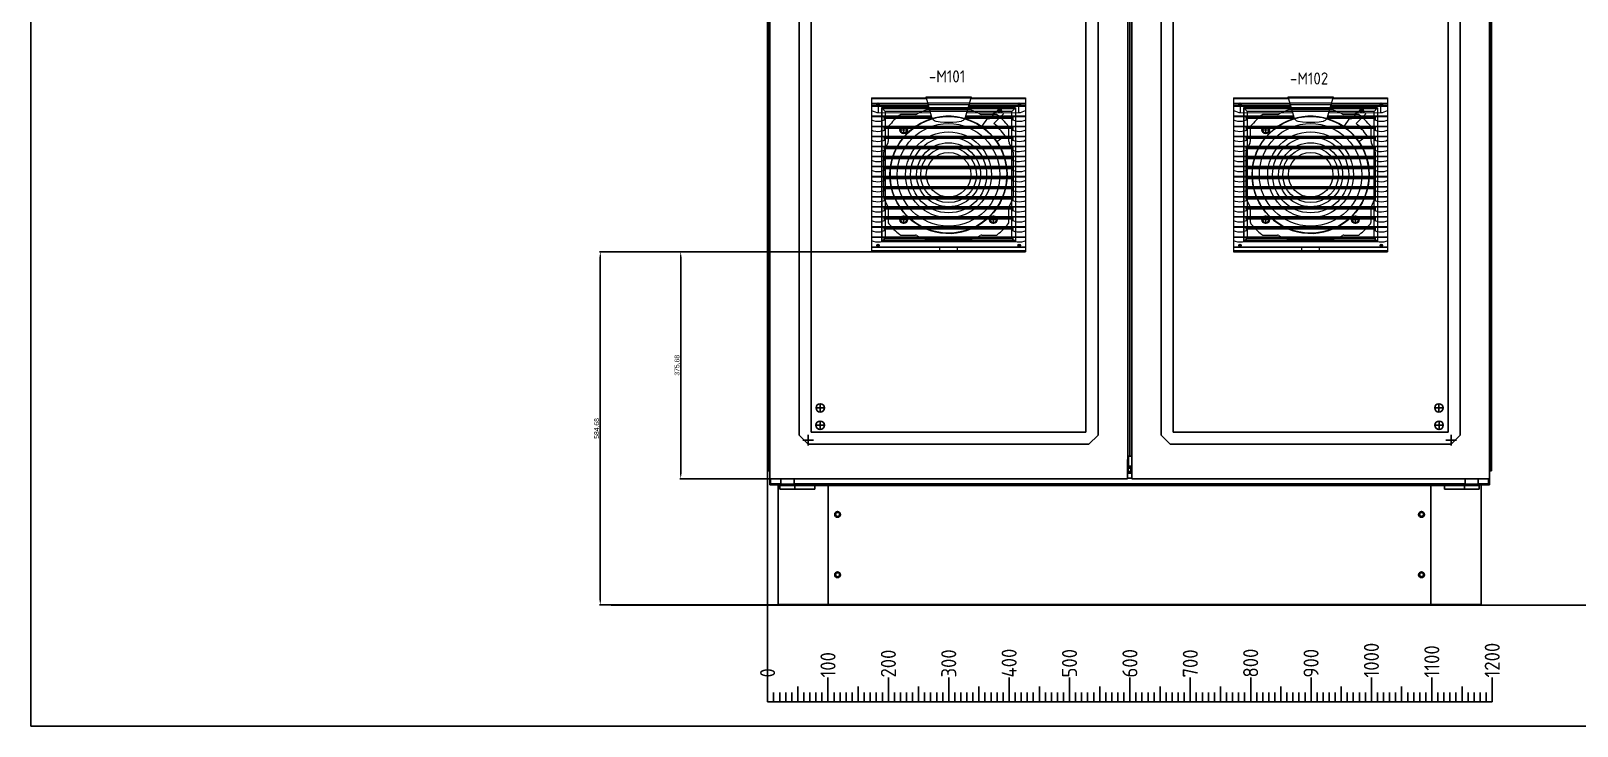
# Model space of a CAD drawing. Header units: millimetres. Extents: x 2936 to 53953, y 1541 to 47526.
# Drawn here: x 41134 to 43695, y 44836 to 45987 of the extents above; entities that cross this region are included whole.
import ezdxf
from ezdxf.enums import TextEntityAlignment as Align

# ---------------------------------------------------------------- set-up
doc = ezdxf.new("R2010")
doc.units = ezdxf.units.MM
doc.layers.add('! NO PLOT !', color=7, linetype='Continuous', true_color=0xff75dd, plot=False)
doc.layers.add('000-PI-Oprema', color=30, linetype='Continuous', lineweight=5)
doc.layers.add('SI-ORMAR-Ormar', color=2, linetype='Continuous', lineweight=20)
doc.layers.add('000-PI-ORMAR', color=2, linetype='Continuous')
doc.layers.add('000-PI_TEXT', color=7, linetype='Continuous')
doc.layers.add('KOTE', color=30, linetype='Continuous', plot=False)
doc.styles.add('PI0', font='isocpeur.ttf', dxfattribs={"width": 0.9})
doc.styles.get("Standard").update_dxf_attribs({"font": 'arial.ttf'})
doc.dimstyles.new('ISO-25-lb', dxfattribs={"dimtxt": 8, "dimasz": 8, "dimexe": 1.25, "dimexo": 0.625, "dimtad": 1, "dimtxsty": 'Standard', "dimcen": 5, "dimadec": 0, "dimazin": 0, "dimtfac": 1, "dimtmove": 0, "dimatfit": 3, "dimfxl": 1, "dimarcsym": 0})

# ---------------------------------------------------------------- blocks, each defined once
blk = doc.blocks.new('skala_1200-donja')
at = {"color": 7}
for p, q in [((27711.7, 6148.6), (27711.7, 6188.6)), ((27761.7, 6148.6), (27761.7, 6173.6)), ((27811.7, 6148.6), (27811.7, 6188.6)), ((27861.7, 6148.6), (27861.7, 6173.6)), ((27911.7, 6148.6), (27911.7, 6188.6)), ((27911.7, 6148.6), (27911.7, 6188.6)), ((27911.7, 6148.6), (27911.7, 6188.6)), ((27911.7, 6148.6), (27911.7, 6188.6)), ((27911.7, 6148.6), (27911.7, 6188.6)), ((27911.7, 6148.6), (27911.7, 6188.6)), ((27911.7, 6148.6), (27911.7, 6188.6)), ((27911.7, 6148.6), (27911.7, 6188.6)), ((27961.7, 6148.6), (27961.7, 6173.6)), ((28011.7, 6148.6), (28011.7, 6188.6)), ((28061.7, 6148.6), (28061.7, 6173.6)), ((28111.7, 6148.6), (28111.7, 6188.6)), ((28111.7, 6148.6), (28111.7, 6188.6)), ((28111.7, 6148.6), (28111.7, 6188.6)), ((28111.7, 6148.6), (28111.7, 6188.6)), ((28111.7, 6148.6), (28111.7, 6188.6)), ((28111.7, 6148.6), (28111.7, 6188.6)), ((28111.7, 6148.6), (28111.7, 6188.6)), ((28161.7, 6148.6), (28161.7, 6173.6)), ((28211.7, 6148.6), (28211.7, 6188.6)), ((28261.7, 6148.6), (28261.7, 6173.6)), ((28311.7, 6148.6), (28311.7, 6188.6)), ((28311.7, 6148.6), (28311.7, 6188.6)), ((28311.7, 6148.6), (28311.7, 6188.6)), ((28311.7, 6148.6), (28311.7, 6188.6)), ((28311.7, 6148.6), (28311.7, 6188.6)), ((28311.7, 6148.6), (28311.7, 6188.6)), ((28361.7, 6148.6), (28361.7, 6173.6)), ((28411.7, 6148.6), (28411.7, 6188.6)), ((28461.7, 6148.6), (28461.7, 6173.6)), ((28511.7, 6148.6), (28511.7, 6188.6)), ((28511.7, 6148.6), (28511.7, 6188.6)), ((28511.7, 6148.6), (28511.7, 6188.6)), ((28511.7, 6148.6), (28511.7, 6188.6)), ((28511.7, 6148.6), (28511.7, 6188.6)), ((28511.7, 6148.6), (28511.7, 6188.6)), ((28561.7, 6148.6), (28561.7, 6173.6)), ((28611.7, 6148.6), (28611.7, 6188.6)), ((28611.7, 6148.6), (28611.7, 6188.6)), ((28611.7, 6148.6), (28611.7, 6188.6)), ((28611.7, 6148.6), (28611.7, 6188.6)), ((28611.7, 6148.6), (28611.7, 6188.6)), ((28611.7, 6148.6), (28611.7, 6188.6)), ((28661.7, 6148.6), (28661.7, 6173.6)), ((28711.7, 6148.6), (28711.7, 6188.6)), ((28711.7, 6148.6), (28711.7, 6188.6)), ((28711.7, 6148.6), (28711.7, 6188.6)), ((28711.7, 6148.6), (28711.7, 6188.6)), ((28711.7, 6148.6), (28711.7, 6188.6)), ((28711.7, 6148.6), (28711.7, 6188.6)), ((28761.7, 6148.6), (28761.7, 6173.6)), ((28811.7, 6148.6), (28811.7, 6188.6)), ((28811.7, 6148.6), (28811.7, 6188.6)), ((28811.7, 6148.6), (28811.7, 6188.6)), ((28811.7, 6148.6), (28811.7, 6188.6)), ((28811.7, 6148.6), (28811.7, 6188.6)), ((28811.7, 6148.6), (28811.7, 6188.6)), ((28861.7, 6148.6), (28861.7, 6173.6)), ((28911.7, 6148.6), (28911.7, 6188.6)), ((28911.7, 6148.6), (28911.7, 6188.6)), ((28911.7, 6148.6), (28911.7, 6188.6)), ((28911.7, 6148.6), (28911.7, 6188.6)), ((28911.7, 6148.6), (28911.7, 6188.6)), ((28911.7, 6148.6), (28911.7, 6188.6)), ((28911.7, 6148.6), (27711.7, 6148.6)), ((27721.7, 6148.6), (27721.7, 6163.6)), ((27731.7, 6148.6), (27731.7, 6163.6)), ((27741.7, 6148.6), (27741.7, 6163.6)), ((27751.7, 6148.6), (27751.7, 6163.6)), ((27771.7, 6148.6), (27771.7, 6163.6)), ((27781.7, 6148.6), (27781.7, 6163.6)), ((27791.7, 6148.6), (27791.7, 6163.6)), ((27801.7, 6148.6), (27801.7, 6163.6)), ((27821.7, 6148.6), (27821.7, 6163.6)), ((27831.7, 6148.6), (27831.7, 6163.6)), ((27841.7, 6148.6), (27841.7, 6163.6)), ((27851.7, 6148.6), (27851.7, 6163.6)), ((27871.7, 6148.6), (27871.7, 6163.6)), ((27881.7, 6148.6), (27881.7, 6163.6)), ((27891.7, 6148.6), (27891.7, 6163.6)), ((27901.7, 6148.6), (27901.7, 6163.6)), ((27921.7, 6148.6), (27921.7, 6163.6)), ((27931.7, 6148.6), (27931.7, 6163.6)), ((27941.7, 6148.6), (27941.7, 6163.6)), ((27951.7, 6148.6), (27951.7, 6163.6)), ((27971.7, 6148.6), (27971.7, 6163.6)), ((27981.7, 6148.6), (27981.7, 6163.6)), ((27991.7, 6148.6), (27991.7, 6163.6)), ((28001.7, 6148.6), (28001.7, 6163.6)), ((28021.7, 6148.6), (28021.7, 6163.6)), ((28031.7, 6148.6), (28031.7, 6163.6)), ((28041.7, 6148.6), (28041.7, 6163.6)), ((28051.7, 6148.6), (28051.7, 6163.6)), ((28071.7, 6148.6), (28071.7, 6163.6)), ((28081.7, 6148.6), (28081.7, 6163.6)), ((28091.7, 6148.6), (28091.7, 6163.6)), ((28101.7, 6148.6), (28101.7, 6163.6)), ((28121.7, 6148.6), (28121.7, 6163.6)), ((28131.7, 6148.6), (28131.7, 6163.6)), ((28141.7, 6148.6), (28141.7, 6163.6)), ((28151.7, 6148.6), (28151.7, 6163.6)), ((28171.7, 6148.6), (28171.7, 6163.6)), ((28181.7, 6148.6), (28181.7, 6163.6)), ((28191.7, 6148.6), (28191.7, 6163.6)), ((28201.7, 6148.6), (28201.7, 6163.6)), ((28221.7, 6148.6), (28221.7, 6163.6)), ((28231.7, 6148.6), (28231.7, 6163.6)), ((28241.7, 6148.6), (28241.7, 6163.6)), ((28251.7, 6148.6), (28251.7, 6163.6)), ((28271.7, 6148.6), (28271.7, 6163.6)), ((28281.7, 6148.6), (28281.7, 6163.6)), ((28291.7, 6148.6), (28291.7, 6163.6)), ((28301.7, 6148.6), (28301.7, 6163.6)), ((28321.7, 6148.6), (28321.7, 6163.6)), ((28331.7, 6148.6), (28331.7, 6163.6)), ((28341.7, 6148.6), (28341.7, 6163.6)), ((28351.7, 6148.6), (28351.7, 6163.6)), ((28371.7, 6148.6), (28371.7, 6163.6)), ((28381.7, 6148.6), (28381.7, 6163.6)), ((28391.7, 6148.6), (28391.7, 6163.6)), ((28401.7, 6148.6), (28401.7, 6163.6)), ((28421.7, 6148.6), (28421.7, 6163.6)), ((28431.7, 6148.6), (28431.7, 6163.6)), ((28441.7, 6148.6), (28441.7, 6163.6)), ((28451.7, 6148.6), (28451.7, 6163.6)), ((28471.7, 6148.6), (28471.7, 6163.6)), ((28481.7, 6148.6), (28481.7, 6163.6)), ((28491.7, 6148.6), (28491.7, 6163.6)), ((28501.7, 6148.6), (28501.7, 6163.6)), ((28521.7, 6148.6), (28521.7, 6163.6)), ((28531.7, 6148.6), (28531.7, 6163.6)), ((28541.7, 6148.6), (28541.7, 6163.6)), ((28551.7, 6148.6), (28551.7, 6163.6)), ((28571.7, 6148.6), (28571.7, 6163.6)), ((28581.7, 6148.6), (28581.7, 6163.6)), ((28591.7, 6148.6), (28591.7, 6163.6)), ((28601.7, 6148.6), (28601.7, 6163.6)), ((28621.7, 6148.6), (28621.7, 6163.6)), ((28631.7, 6148.6), (28631.7, 6163.6)), ((28641.7, 6148.6), (28641.7, 6163.6)), ((28651.7, 6148.6), (28651.7, 6163.6)), ((28671.7, 6148.6), (28671.7, 6163.6)), ((28681.7, 6148.6), (28681.7, 6163.6)), ((28691.7, 6148.6), (28691.7, 6163.6)), ((28701.7, 6148.6), (28701.7, 6163.6)), ((28721.7, 6148.6), (28721.7, 6163.6)), ((28731.7, 6148.6), (28731.7, 6163.6)), ((28741.7, 6148.6), (28741.7, 6163.6)), ((28751.7, 6148.6), (28751.7, 6163.6)), ((28771.7, 6148.6), (28771.7, 6163.6)), ((28781.7, 6148.6), (28781.7, 6163.6)), ((28791.7, 6148.6), (28791.7, 6163.6)), ((28801.7, 6148.6), (28801.7, 6163.6)), ((28821.7, 6148.6), (28821.7, 6163.6)), ((28831.7, 6148.6), (28831.7, 6163.6)), ((28841.7, 6148.6), (28841.7, 6163.6)), ((28851.7, 6148.6), (28851.7, 6163.6)), ((28871.7, 6148.6), (28871.7, 6163.6)), ((28881.7, 6148.6), (28881.7, 6163.6)), ((28891.7, 6148.6), (28891.7, 6163.6)), ((28901.7, 6148.6), (28901.7, 6163.6))]:
    blk.add_line(p, q, dxfattribs=at)
at = {"color": 7, "style": 'PI0', "width": 0.9}
for s, p in [('100', (27811.7, 6188.6)), ('200', (27911.7, 6188.6)), ('300', (28011.7, 6188.6)), ('400', (28111.7, 6188.6)), ('500', (28211.7, 6188.6)), ('600', (28311.7, 6188.6)), ('700', (28411.7, 6188.6)), ('800', (28511.7, 6188.6)), ('900', (28611.7, 6188.6)), ('1000', (28711.7, 6188.6)), ('1100', (28811.7, 6188.6)), ('1200', (28911.7, 6188.6)), ('0', (27711.7, 6188.6))]:
    blk.add_text(s, height=25, rotation=90, dxfattribs=at).set_placement(p, align=Align.MIDDLE_LEFT)
blk = doc.blocks.new('VX 8226.000_font')
at = {"layer": '! NO PLOT !'}
for p, q in [((24716.2, 8457.7), (24716.2, 6417.7)), ((24736.2, 6422.7), (24736.2, 8452.7)), ((25191.2, 6422.7), (25191.2, 8452.7)), ((25211.2, 6417.7), (25211.2, 8457.7)), ((25315.8, 8457.7), (25315.8, 6417.7)), ((25335.8, 8452.7), (25335.8, 6422.7)), ((25790.8, 8452.7), (25790.8, 6422.7)), ((25810.8, 6417.7), (25810.8, 8457.7)), ((24743.8, 6462.7), (24758.5, 6462.7)), ((24751.2, 6455.3), (24751.2, 6470)), ((25768.4, 6462.7), (25783.1, 6462.7)), ((25775.8, 6455.3), (25775.8, 6470)), ((24743.6, 6433.9), (24758.3, 6433.9)), ((24751, 6426.6), (24751, 6441.3)), ((25768.6, 6433.9), (25783.3, 6433.9)), ((25776, 6426.6), (25776, 6441.3)), ((24716.2, 6417.7), (24731.2, 6402.7)), ((24722.1, 6409.4), (24739.9, 6409.4)), ((24731, 6400.5), (24731, 6418.3)), ((24731.2, 6402.7), (25196.2, 6402.7)), ((24736.2, 6422.7), (25191.2, 6422.7)), ((25196.2, 6402.7), (25211.2, 6417.7)), ((25315.8, 6417.7), (25330.8, 6402.7)), ((25795.8, 6402.7), (25330.8, 6402.7)), ((25790.8, 6422.7), (25335.8, 6422.7)), ((25787.1, 6409.4), (25804.9, 6409.4)), ((25795.8, 6402.7), (25810.8, 6417.7)), ((25796, 6400.5), (25796, 6418.3))]:
    blk.add_line(p, q, dxfattribs=at)
for centre in [(24751.2, 6462.7), (25775.8, 6462.7), (24751, 6433.9), (25776, 6433.9)]:
    blk.add_circle(centre, 7, dxfattribs=at)
at = {"layer": '000-PI-ORMAR'}
for p, q in [((24667.7, 8529.9), (24667.7, 6345.4)), ((25267.3, 8529.9), (25267.3, 6345.4)), ((25859.3, 6345.4), (25859.3, 8529.9)), ((24664, 8509.4), (24664, 6358.4)), ((24666.7, 8509.4), (24666.7, 6358.4)), ((25860.3, 8509.4), (25860.3, 6358.4)), ((25863, 8509.4), (25863, 6358.4)), ((25260.5, 6377.4), (25260.5, 8497.9)), ((25264, 6383), (25264, 8484.1)), ((25259.8, 6384.2), (25259.8, 6384.2)), ((25260.2, 6345.4), (25260.2, 6377.4)), ((25261.4, 6383), (25261.2, 6383.1)), ((25261.4, 6366.3), (25261.4, 6383)), ((25261.4, 6383), (25267.3, 6383)), ((24664, 6358.4), (24667.7, 6358.4)), ((24667.5, 6335.4), (24667.5, 6358.4)), ((25265.5, 6363.4), (25260.2, 6363.4)), ((25260.2, 6360.5), (25261, 6360.5)), ((25261, 6358.4), (25260.2, 6358.4)), ((25265.5, 6363.2), (25261, 6363.2)), ((25261, 6354.8), (25261, 6363.2)), ((25261, 6357.3), (25265.5, 6357.3)), ((25261, 6357.3), (25265.5, 6357.3)), ((25261, 6355), (25265.5, 6355)), ((25261, 6354.8), (25267.3, 6354.8)), ((25261.4, 6366.3), (25267.3, 6366.3)), ((25265.5, 6355), (25265.5, 6366.3)), ((25265.5, 6364.8), (25267.3, 6364.8)), ((25265.5, 6356.7), (25267.3, 6356.7)), ((25265.5, 6355.6), (25267.3, 6355.6)), ((25265.5, 6355), (25267.3, 6355)), ((25859.3, 6358.4), (25863, 6358.4)), ((25859.5, 6358.4), (25859.5, 6335.4)), ((24686, 6335.4), (24667.5, 6335.4)), ((24667.7, 6345.4), (25260.2, 6345.4)), ((24669, 6336.9), (24669, 6345.4)), ((24686, 6336.9), (24669, 6336.9)), ((24684.5, 6334.4), (24686, 6334.4)), ((24684.5, 6328.4), (24684.5, 6334.4)), ((24684.5, 6328.4), (24742.2, 6328.4)), ((24686, 6345.4), (24686, 6334.4)), ((24686, 6334.4), (24690.2, 6334.4)), ((24690.2, 6334.4), (24712.4, 6334.4)), ((24708, 6345.4), (24708, 6334.4)), ((25819, 6337.1), (24708, 6337.1)), ((24708.9, 6328.4), (24708.9, 6334.4)), ((25814.6, 6334.4), (24712.4, 6334.4)), ((24742.2, 6328.4), (24742.2, 6334.4)), ((25267.3, 6346.4), (25260.2, 6346.4)), ((25267.3, 6345.4), (25859.3, 6345.4)), ((25784.8, 6334.4), (25784.8, 6328.4)), ((25784.8, 6328.4), (25842.4, 6328.4)), ((25814.6, 6334.4), (25836.7, 6334.4)), ((25818, 6328.4), (25818, 6334.4)), ((25819, 6345.4), (25819, 6334.4)), ((25836.7, 6334.4), (25841, 6334.4)), ((25841, 6345.4), (25841, 6334.4)), ((25858, 6336.9), (25841, 6336.9)), ((25859.5, 6335.4), (25841, 6335.4)), ((25841, 6334.4), (25842.4, 6334.4)), ((25842.4, 6328.4), (25842.4, 6334.4)), ((25858, 6345.4), (25858, 6336.9))]:
    blk.add_line(p, q, dxfattribs=at)
blk = doc.blocks.new('VX 8640.025_prednje podnožje')
at = {"layer": '000-PI-ORMAR'}
for p, q in [((24667.7, 5730.3), (24667.7, 5928.3)), ((24750.7, 5928.3), (24667.7, 5928.3)), ((24670.7, 5929.3), (24670.7, 5928.3)), ((24744.2, 5929.3), (24670.7, 5929.3)), ((24744.2, 5929.3), (24744.2, 5928.3)), ((24750.6, 5730.3), (24750.6, 5928.3)), ((24750.7, 5730.3), (24750.7, 5928.3)), ((25748.7, 5928.3), (24750.7, 5928.3)), ((25748.7, 5928.3), (25748.7, 5730.3)), ((25748.7, 5928.3), (25831.7, 5928.3)), ((25748.8, 5928.3), (25748.8, 5730.3)), ((25755.2, 5929.3), (25783.3, 5929.3)), ((25755.2, 5929.3), (25755.2, 5928.3)), ((25782.9, 5929.3), (25783.2, 5928.3)), ((25783.3, 5929.3), (25783.6, 5928.3)), ((25804.8, 5928.3), (25805.1, 5929.3)), ((25828.7, 5929.3), (25805.1, 5929.3)), ((25828.7, 5928.3), (25828.7, 5929.3)), ((25831.7, 5928.3), (25831.7, 5730.3)), ((24750.7, 5730.3), (24667.7, 5730.3)), ((24670.7, 5730.3), (24670.7, 5729.3)), ((24670.7, 5729.3), (24744.2, 5729.3)), ((24744.2, 5730.3), (24744.2, 5729.3)), ((25748.7, 5730.3), (24750.7, 5730.3)), ((25748.7, 5730.3), (25831.7, 5730.3)), ((25755.2, 5730.3), (25755.2, 5729.3)), ((25755.2, 5729.3), (25828.7, 5729.3)), ((25817.2, 5730.3), (25817.2, 5729.3)), ((25828.7, 5730.3), (25828.7, 5729.3))]:
    blk.add_line(p, q, dxfattribs=at)
for centre, radius in [((24766.2, 5879.3), 4.75), ((24766.2, 5879.3), 4.32), ((24766.2, 5879.3), 3.32), ((25733.2, 5879.3), 4.75), ((25733.2, 5879.3), 4.32), ((25733.2, 5879.3), 3.32), ((24766.2, 5779.3), 4.75), ((24766.2, 5779.3), 4.32), ((24766.2, 5779.3), 3.32), ((25733.2, 5779.3), 4.75), ((25733.2, 5779.3), 4.32), ((25733.2, 5779.3), 3.32)]:
    blk.add_circle(centre, radius, dxfattribs=at)
blk = doc.blocks.new('3240.100_resetka')
at = {"layer": '000-PI-Oprema'}
for p, q in [((43518.6, 35907.6), (43609.2, 35907.8)), ((43518.6, 35907.6), (43609.1, 35907.6)), ((43518.6, 35907.6), (43518.6, 35653)), ((43518.6, 35906.4), (43609.6, 35906.4)), ((43608.8, 35909.1), (43683.4, 35909.1)), ((43618.6, 35875), (43608.8, 35909.1)), ((43608.8, 35908.9), (43683.3, 35908.9)), ((43609.2, 35907.8), (43683, 35907.8)), ((43683.4, 35909.1), (43673.6, 35875)), ((43682.6, 35906.4), (43773.6, 35906.4)), ((43683, 35907.8), (43773.6, 35907.6)), ((43683.1, 35907.6), (43773.6, 35907.6)), ((43773.6, 35907.6), (43773.6, 35653)), ((43518.6, 35898.9), (43611.7, 35898.9)), ((43518.6, 35896.1), (43612.5, 35896.1)), ((43518.6, 35894.4), (43613, 35894.4)), ((43518.6, 35893.9), (43613.1, 35893.9)), ((43518.6, 35877.5), (43617.8, 35877.5)), ((43518.6, 35876.9), (43618, 35876.9)), ((43529.9, 35883.2), (43529.9, 35893.7)), ((43529.9, 35893.7), (43613.2, 35893.7)), ((43529.9, 35883.2), (43616.4, 35882.5)), ((43539.5, 35876.3), (43539.5, 35870.4)), ((43539.5, 35875.9), (43539.5, 35876.3)), ((43539.5, 35873.9), (43539.5, 35875.9)), ((43539.5, 35875.9), (43618.3, 35875.9)), ((43539.5, 35873.9), (43539.5, 35870.4)), ((43539.5, 35873.9), (43619, 35873.9)), ((43611.6, 35899.1), (43680.5, 35899.1)), ((43612.4, 35896.5), (43679.8, 35896.5)), ((43673.2, 35873.9), (43752.6, 35873.9)), ((43673.9, 35875.9), (43752.6, 35875.9)), ((43674.2, 35876.9), (43773.6, 35876.9)), ((43674.3, 35877.5), (43773.6, 35877.5)), ((43675.8, 35882.5), (43762.3, 35883.2)), ((43679, 35893.9), (43773.6, 35893.9)), ((43679, 35893.7), (43762.3, 35893.7)), ((43679.2, 35894.4), (43773.6, 35894.4)), ((43679.7, 35896.1), (43773.6, 35896.1)), ((43680.4, 35898.9), (43773.6, 35898.9)), ((43752.7, 35876.3), (43752.6, 35875.9)), ((43752.6, 35875.9), (43752.6, 35873.9)), ((43752.7, 35870.4), (43752.6, 35873.9)), ((43752.7, 35876.3), (43752.7, 35870.4)), ((43762.3, 35883.2), (43762.3, 35893.7)), ((43518.6, 35860.9), (43773.6, 35860.9)), ((43518.6, 35860.2), (43660.7, 35860.2)), ((43539.5, 35859.7), (43539.5, 35853.7)), ((43539.5, 35859.2), (43539.5, 35859.7)), ((43539.5, 35857.2), (43539.5, 35859.2)), ((43539.5, 35859.2), (43752.6, 35859.2)), ((43539.5, 35857.2), (43539.5, 35853.7)), ((43539.5, 35857.2), (43752.6, 35857.2)), ((43660.7, 35860.2), (43773.6, 35860.2)), ((43752.7, 35859.7), (43752.6, 35859.2)), ((43752.6, 35859.2), (43752.6, 35857.2)), ((43752.7, 35853.7), (43752.6, 35857.2)), ((43752.7, 35859.7), (43752.7, 35853.7)), ((43518.6, 35844.2), (43773.6, 35844.2)), ((43518.6, 35843.6), (43660.7, 35843.6)), ((43518.6, 35827.5), (43773.6, 35827.5)), ((43518.6, 35826.9), (43660.7, 35826.9)), ((43539.5, 35843), (43539.5, 35837.1)), ((43539.5, 35842.6), (43539.5, 35843)), ((43539.5, 35840.6), (43539.5, 35842.6)), ((43539.5, 35842.6), (43752.6, 35842.6)), ((43539.5, 35840.6), (43539.5, 35837.1)), ((43539.5, 35840.6), (43752.6, 35840.6)), ((43539.5, 35826.3), (43539.5, 35820.4)), ((43539.5, 35825.9), (43539.5, 35826.3)), ((43539.5, 35823.9), (43539.5, 35825.9)), ((43539.5, 35825.9), (43752.6, 35825.9)), ((43539.5, 35823.9), (43539.5, 35820.4)), ((43539.5, 35823.9), (43752.6, 35823.9)), ((43660.7, 35843.6), (43773.6, 35843.6)), ((43660.7, 35826.9), (43773.6, 35826.9)), ((43752.7, 35843), (43752.6, 35842.6)), ((43752.6, 35842.6), (43752.6, 35840.6)), ((43752.7, 35837.1), (43752.6, 35840.6)), ((43752.7, 35826.3), (43752.6, 35825.9)), ((43752.6, 35825.9), (43752.6, 35823.9)), ((43752.7, 35820.4), (43752.6, 35823.9)), ((43752.7, 35843), (43752.7, 35837.1)), ((43752.7, 35826.3), (43752.7, 35820.4)), ((43518.6, 35810.9), (43773.6, 35810.9)), ((43518.6, 35810.3), (43660.7, 35810.3)), ((43539.5, 35809.7), (43539.5, 35803.8)), ((43539.5, 35809.2), (43539.5, 35809.7)), ((43539.5, 35807.3), (43539.5, 35809.2)), ((43539.5, 35809.2), (43752.6, 35809.2)), ((43539.5, 35807.3), (43539.5, 35803.8)), ((43539.5, 35807.3), (43752.6, 35807.3)), ((43660.7, 35810.3), (43773.6, 35810.3)), ((43752.7, 35809.7), (43752.6, 35809.2)), ((43752.6, 35809.2), (43752.6, 35807.3)), ((43752.7, 35803.8), (43752.6, 35807.3)), ((43752.7, 35809.7), (43752.7, 35803.8)), ((43518.6, 35794.2), (43773.6, 35794.2)), ((43518.6, 35793.6), (43660.7, 35793.6)), ((43518.6, 35777.6), (43773.6, 35777.6)), ((43518.6, 35776.9), (43660.7, 35776.9)), ((43539.5, 35793), (43539.5, 35787.1)), ((43539.5, 35792.6), (43539.5, 35793)), ((43539.5, 35790.6), (43539.5, 35792.6)), ((43539.5, 35792.6), (43752.6, 35792.6)), ((43539.5, 35790.6), (43539.5, 35787.1)), ((43539.5, 35790.6), (43752.6, 35790.6)), ((43539.5, 35776.4), (43539.5, 35770.4)), ((43539.5, 35775.9), (43539.5, 35776.4)), ((43539.5, 35773.9), (43539.5, 35775.9)), ((43539.5, 35775.9), (43752.6, 35775.9)), ((43539.5, 35773.9), (43539.5, 35770.4)), ((43539.5, 35773.9), (43752.6, 35773.9)), ((43660.7, 35793.6), (43773.6, 35793.6)), ((43660.7, 35776.9), (43773.6, 35776.9)), ((43752.7, 35793), (43752.6, 35792.6)), ((43752.6, 35792.6), (43752.6, 35790.6)), ((43752.7, 35787.1), (43752.6, 35790.6)), ((43752.7, 35776.4), (43752.6, 35775.9)), ((43752.6, 35775.9), (43752.6, 35773.9)), ((43752.7, 35770.4), (43752.6, 35773.9)), ((43752.7, 35793), (43752.7, 35787.1)), ((43752.7, 35776.4), (43752.7, 35770.4)), ((43518.6, 35760.9), (43773.6, 35760.9)), ((43518.6, 35760.3), (43660.7, 35760.3)), ((43539.5, 35759.7), (43539.5, 35753.8)), ((43539.5, 35759.3), (43539.5, 35759.7)), ((43539.5, 35757.3), (43539.5, 35759.3)), ((43539.5, 35759.3), (43752.6, 35759.3)), ((43539.5, 35757.3), (43539.5, 35753.8)), ((43539.5, 35757.3), (43752.6, 35757.3)), ((43660.7, 35760.3), (43773.6, 35760.3)), ((43752.7, 35759.7), (43752.6, 35759.3)), ((43752.6, 35759.3), (43752.6, 35757.3)), ((43752.7, 35753.8), (43752.6, 35757.3)), ((43752.7, 35759.7), (43752.7, 35753.8)), ((43518.6, 35744.2), (43773.6, 35744.2)), ((43518.6, 35743.6), (43660.7, 35743.6)), ((43518.6, 35727.6), (43773.6, 35727.6)), ((43518.6, 35727), (43660.7, 35727)), ((43539.5, 35743), (43539.5, 35737.1)), ((43539.5, 35742.6), (43539.5, 35743)), ((43539.5, 35740.6), (43539.5, 35742.6)), ((43539.5, 35742.6), (43752.6, 35742.6)), ((43539.5, 35740.6), (43539.5, 35737.1)), ((43539.5, 35740.6), (43752.6, 35740.6)), ((43539.5, 35726.4), (43539.5, 35720.5)), ((43539.5, 35725.9), (43539.5, 35726.4)), ((43539.5, 35724), (43539.5, 35725.9)), ((43539.5, 35725.9), (43752.6, 35725.9)), ((43539.5, 35724), (43539.5, 35720.5)), ((43539.5, 35724), (43752.6, 35724)), ((43660.7, 35743.6), (43773.6, 35743.6)), ((43660.7, 35727), (43773.6, 35727)), ((43752.7, 35743), (43752.6, 35742.6)), ((43752.6, 35742.6), (43752.6, 35740.6)), ((43752.7, 35737.1), (43752.6, 35740.6)), ((43752.7, 35726.4), (43752.6, 35725.9)), ((43752.6, 35725.9), (43752.6, 35724)), ((43752.7, 35720.5), (43752.6, 35724)), ((43752.7, 35743), (43752.7, 35737.1)), ((43752.7, 35726.4), (43752.7, 35720.5)), ((43518.6, 35710.9), (43773.6, 35710.9)), ((43518.6, 35710.3), (43660.7, 35710.3)), ((43539.5, 35709.7), (43539.5, 35703.8)), ((43539.5, 35709.3), (43539.5, 35709.7)), ((43539.5, 35707.3), (43539.5, 35709.3)), ((43539.5, 35709.3), (43752.6, 35709.3)), ((43539.5, 35707.3), (43539.5, 35703.8)), ((43539.5, 35707.3), (43752.6, 35707.3)), ((43660.7, 35710.3), (43773.6, 35710.3)), ((43752.7, 35709.7), (43752.6, 35709.3)), ((43752.6, 35709.3), (43752.6, 35707.3)), ((43752.7, 35703.8), (43752.6, 35707.3)), ((43752.7, 35709.7), (43752.7, 35703.8)), ((43518.6, 35694.3), (43773.6, 35694.3)), ((43518.6, 35693.6), (43660.7, 35693.6)), ((43518.6, 35677.6), (43773.6, 35677.6)), ((43518.6, 35677), (43660.7, 35677)), ((43539.5, 35693.1), (43539.5, 35687.1)), ((43539.5, 35692.6), (43539.5, 35693.1)), ((43539.5, 35690.6), (43539.5, 35692.6)), ((43539.5, 35692.6), (43752.6, 35692.6)), ((43539.5, 35690.6), (43539.5, 35687.1)), ((43539.5, 35690.6), (43752.6, 35690.6)), ((43539.5, 35676.4), (43539.5, 35670.6)), ((43539.5, 35676), (43539.5, 35676.4)), ((43539.5, 35674.1), (43539.5, 35676)), ((43539.5, 35676), (43752.6, 35676)), ((43539.5, 35674.1), (43539.5, 35670.6)), ((43539.5, 35674.1), (43752.6, 35674.1)), ((43660.7, 35693.6), (43773.6, 35693.6)), ((43660.7, 35677), (43773.6, 35677)), ((43752.7, 35693.1), (43752.6, 35692.6)), ((43752.6, 35692.6), (43752.6, 35690.6)), ((43752.7, 35687.1), (43752.6, 35690.6)), ((43752.7, 35676.4), (43752.6, 35676)), ((43752.6, 35676), (43752.6, 35674.1)), ((43752.7, 35670.6), (43752.6, 35674.1)), ((43752.7, 35693.1), (43752.7, 35687.1)), ((43752.7, 35676.4), (43752.7, 35670.6)), ((43518.6, 35660.6), (43773.6, 35660.6)), ((43518.6, 35660.5), (43773.6, 35660.5)), ((43518.6, 35654.9), (43773.6, 35654.9)), ((43518.6, 35653.2), (43773.6, 35653.2)), ((43773.6, 35653), (43518.6, 35653)), ((43631.4, 35654.9), (43631.4, 35660.5)), ((43631.7, 35652.8), (43631.5, 35653.2)), ((43660.4, 35652.8), (43660.7, 35653.2)), ((43660.7, 35654.9), (43660.7, 35660.5))]:
    blk.add_line(p, q, dxfattribs=at)
for points in [[(43518.6, 35893.3), (43522.7, 35893.5), (43525, 35893.6), (43527.3, 35893.6), (43529.9, 35893.7)], [(43518.6, 35886.8), (43521.4, 35885.4), (43524.5, 35884.1), (43527.1, 35883.5), (43529.9, 35883.2)], [(43539.5, 35876.3), (43536.9, 35876.4), (43534.4, 35876.5), (43531.7, 35876.5), (43529, 35876.5), (43526.4, 35876.5), (43523.7, 35876.5), (43521.1, 35876.4), (43518.6, 35876.3)], [(43625.4, 35868.6), (43624, 35869.1), (43622.6, 35869.7), (43621.4, 35870.6), (43620.3, 35871.7), (43619.4, 35872.9), (43618.8, 35874.3), (43618.6, 35875)], [(43673.6, 35875), (43673.1, 35873.6), (43672.3, 35872.3), (43671.3, 35871.1), (43670.2, 35870.1), (43668.9, 35869.4), (43667.4, 35868.8), (43666.7, 35868.6)], [(43773.6, 35876.3), (43771.3, 35876.4), (43768.8, 35876.5), (43766.3, 35876.5), (43763.7, 35876.5), (43761, 35876.5), (43758.3, 35876.5), (43755.5, 35876.4), (43752.7, 35876.3)], [(43762.3, 35893.7), (43766.8, 35893.6), (43769.1, 35893.5), (43771.3, 35893.5), (43773.6, 35893.3)], [(43762.3, 35883.2), (43765, 35883.4), (43767.8, 35884.1), (43770.8, 35885.4), (43773.6, 35886.8)], [(43539.5, 35870.4), (43536.1, 35869.3), (43532.6, 35868.4), (43529.1, 35868.1), (43525.4, 35868.4), (43521.9, 35869.3), (43518.6, 35870.5)], [(43539.5, 35859.7), (43536.9, 35859.8), (43534.4, 35859.8), (43531.7, 35859.9), (43529, 35859.9), (43526.4, 35859.9), (43523.7, 35859.8), (43521.1, 35859.7), (43518.6, 35859.6)], [(43539.5, 35853.7), (43536.1, 35852.6), (43532.6, 35851.8), (43529.1, 35851.5), (43525.4, 35851.8), (43521.9, 35852.6), (43518.6, 35853.9)], [(43666.7, 35868.6), (43660, 35867.5), (43653.3, 35866.8), (43646.5, 35866.6), (43639.4, 35866.8), (43632.4, 35867.5), (43625.4, 35868.6)], [(43773.6, 35870.5), (43770.5, 35869.4), (43767.1, 35868.5), (43763.6, 35868.1), (43759.8, 35868.4), (43756.2, 35869.2), (43752.7, 35870.4)], [(43773.6, 35859.6), (43771.3, 35859.7), (43768.8, 35859.8), (43766.3, 35859.9), (43763.7, 35859.9), (43761, 35859.9), (43758.3, 35859.8), (43755.5, 35859.8), (43752.7, 35859.7)], [(43773.6, 35853.9), (43770.5, 35852.7), (43767.1, 35851.8), (43763.6, 35851.5), (43759.8, 35851.7), (43756.2, 35852.5), (43752.7, 35853.7)], [(43539.5, 35843), (43536.9, 35843.1), (43534.4, 35843.2), (43531.7, 35843.2), (43529, 35843.2), (43526.4, 35843.2), (43523.7, 35843.2), (43521.1, 35843.1), (43518.6, 35843)], [(43539.5, 35837.1), (43536.1, 35835.9), (43532.6, 35835.1), (43529.1, 35834.8), (43525.4, 35835.1), (43521.9, 35836), (43518.6, 35837.2)], [(43539.5, 35826.3), (43536.9, 35826.4), (43534.4, 35826.5), (43531.7, 35826.5), (43529, 35826.6), (43526.4, 35826.5), (43523.7, 35826.5), (43521.1, 35826.4), (43518.6, 35826.3)], [(43773.6, 35843), (43771.3, 35843.1), (43768.8, 35843.1), (43766.3, 35843.2), (43763.7, 35843.2), (43761, 35843.2), (43758.3, 35843.2), (43755.5, 35843.1), (43752.7, 35843)], [(43773.6, 35837.2), (43770.5, 35836), (43767.1, 35835.2), (43763.6, 35834.8), (43759.8, 35835.1), (43756.2, 35835.9), (43752.7, 35837.1)], [(43773.6, 35826.3), (43771.3, 35826.4), (43768.8, 35826.5), (43766.3, 35826.5), (43763.7, 35826.6), (43761, 35826.5), (43758.3, 35826.5), (43755.5, 35826.4), (43752.7, 35826.3)], [(43539.5, 35820.4), (43536.1, 35819.3), (43532.6, 35818.5), (43529.1, 35818.2), (43525.4, 35818.5), (43521.9, 35819.3), (43518.6, 35820.6)], [(43539.5, 35809.7), (43536.9, 35809.8), (43534.4, 35809.8), (43531.7, 35809.9), (43529, 35809.9), (43526.4, 35809.9), (43523.7, 35809.8), (43521.1, 35809.8), (43518.6, 35809.7)], [(43539.5, 35803.8), (43536.1, 35802.6), (43532.6, 35801.8), (43529.1, 35801.5), (43525.4, 35801.8), (43521.9, 35802.6), (43518.6, 35803.9)], [(43773.6, 35820.6), (43770.5, 35819.4), (43767.1, 35818.5), (43763.6, 35818.2), (43759.8, 35818.4), (43756.2, 35819.2), (43752.7, 35820.4)], [(43773.6, 35809.7), (43771.3, 35809.8), (43768.8, 35809.8), (43766.3, 35809.9), (43763.7, 35809.9), (43761, 35809.9), (43758.3, 35809.8), (43755.5, 35809.8), (43752.7, 35809.7)], [(43773.6, 35803.9), (43770.5, 35802.7), (43767.1, 35801.9), (43763.6, 35801.5), (43759.8, 35801.8), (43756.2, 35802.6), (43752.7, 35803.8)], [(43539.5, 35793), (43536.9, 35793.1), (43534.4, 35793.2), (43531.7, 35793.2), (43529, 35793.2), (43526.4, 35793.2), (43523.7, 35793.2), (43521.1, 35793.1), (43518.6, 35793)], [(43539.5, 35787.1), (43536.1, 35786), (43532.6, 35785.1), (43529.1, 35784.8), (43525.4, 35785.1), (43521.9, 35786), (43518.6, 35787.2)], [(43539.5, 35776.4), (43536.9, 35776.5), (43534.4, 35776.5), (43531.7, 35776.6), (43529, 35776.6), (43526.4, 35776.6), (43523.7, 35776.5), (43521.1, 35776.4), (43518.6, 35776.3)], [(43773.6, 35793), (43771.3, 35793.1), (43768.8, 35793.2), (43766.3, 35793.2), (43763.7, 35793.2), (43761, 35793.2), (43758.3, 35793.2), (43755.5, 35793.1), (43752.7, 35793)], [(43773.6, 35787.2), (43770.5, 35786.1), (43767.1, 35785.2), (43763.6, 35784.8), (43759.8, 35785.1), (43756.2, 35785.9), (43752.7, 35787.1)], [(43773.6, 35776.3), (43771.3, 35776.4), (43768.8, 35776.5), (43766.3, 35776.6), (43763.7, 35776.6), (43761, 35776.6), (43758.3, 35776.5), (43755.5, 35776.5), (43752.7, 35776.4)], [(43539.5, 35770.4), (43536.1, 35769.3), (43532.6, 35768.5), (43529.1, 35768.2), (43525.4, 35768.5), (43521.9, 35769.3), (43518.6, 35770.6)], [(43539.5, 35759.7), (43536.9, 35759.8), (43534.4, 35759.9), (43531.7, 35759.9), (43529, 35759.9), (43526.4, 35759.9), (43523.7, 35759.9), (43521.1, 35759.8), (43518.6, 35759.7)], [(43539.5, 35753.8), (43536.1, 35752.6), (43532.6, 35751.8), (43529.1, 35751.5), (43525.4, 35751.8), (43521.9, 35752.7), (43518.6, 35753.9)], [(43773.6, 35770.6), (43770.5, 35769.4), (43767.1, 35768.5), (43763.6, 35768.2), (43759.8, 35768.4), (43756.2, 35769.2), (43752.7, 35770.4)], [(43773.6, 35759.7), (43771.3, 35759.8), (43768.8, 35759.8), (43766.3, 35759.9), (43763.7, 35759.9), (43761, 35759.9), (43758.3, 35759.9), (43755.5, 35759.8), (43752.7, 35759.7)], [(43773.6, 35753.9), (43770.5, 35752.7), (43767.1, 35751.9), (43763.6, 35751.5), (43759.8, 35751.8), (43756.2, 35752.6), (43752.7, 35753.8)], [(43539.5, 35743), (43536.9, 35743.1), (43534.4, 35743.2), (43531.7, 35743.2), (43529, 35743.3), (43526.4, 35743.2), (43523.7, 35743.2), (43521.1, 35743.1), (43518.6, 35743)], [(43539.5, 35737.1), (43536.1, 35736), (43532.6, 35735.2), (43529.1, 35734.9), (43525.4, 35735.2), (43521.9, 35736), (43518.6, 35737.3)], [(43539.5, 35726.4), (43536.9, 35726.5), (43534.4, 35726.5), (43531.7, 35726.6), (43529, 35726.6), (43526.4, 35726.6), (43523.7, 35726.5), (43521.1, 35726.5), (43518.6, 35726.4)], [(43539.5, 35720.5), (43536.1, 35719.3), (43532.6, 35718.5), (43529.1, 35718.2), (43525.4, 35718.5), (43521.9, 35719.3), (43518.6, 35720.6)], [(43773.6, 35743), (43771.3, 35743.1), (43768.8, 35743.2), (43766.3, 35743.2), (43763.7, 35743.3), (43761, 35743.2), (43758.3, 35743.2), (43755.5, 35743.1), (43752.7, 35743)], [(43773.6, 35737.3), (43770.5, 35736.1), (43767.1, 35735.2), (43763.6, 35734.9), (43759.8, 35735.1), (43756.2, 35735.9), (43752.7, 35737.1)], [(43773.6, 35726.4), (43771.3, 35726.5), (43768.8, 35726.5), (43766.3, 35726.6), (43763.7, 35726.6), (43761, 35726.6), (43758.3, 35726.5), (43755.5, 35726.5), (43752.7, 35726.4)], [(43773.6, 35720.6), (43770.5, 35719.4), (43767.1, 35718.6), (43763.6, 35718.2), (43759.8, 35718.5), (43756.2, 35719.3), (43752.7, 35720.5)], [(43539.5, 35709.7), (43536.9, 35709.8), (43534.4, 35709.9), (43531.7, 35709.9), (43529, 35709.9), (43526.4, 35709.9), (43523.7, 35709.9), (43521.1, 35709.8), (43518.6, 35709.7)], [(43539.5, 35703.8), (43536.1, 35702.7), (43532.6, 35701.8), (43529.1, 35701.5), (43525.4, 35701.8), (43521.9, 35702.7), (43518.6, 35703.9)], [(43773.6, 35709.7), (43771.3, 35709.8), (43768.8, 35709.9), (43766.3, 35709.9), (43763.7, 35709.9), (43761, 35709.9), (43758.3, 35709.9), (43755.5, 35709.8), (43752.7, 35709.7)], [(43773.6, 35703.9), (43770.5, 35702.8), (43767.1, 35701.9), (43763.6, 35701.5), (43759.8, 35701.8), (43756.2, 35702.6), (43752.7, 35703.8)], [(43539.5, 35693.1), (43536.9, 35693.2), (43534.4, 35693.2), (43531.7, 35693.3), (43529, 35693.3), (43526.4, 35693.3), (43523.7, 35693.2), (43521.1, 35693.1), (43518.6, 35693)], [(43539.5, 35687.1), (43536.1, 35686), (43532.6, 35685.2), (43529.1, 35684.9), (43525.4, 35685.2), (43521.9, 35686), (43518.6, 35687.3)], [(43539.5, 35676.4), (43536.9, 35676.5), (43534.4, 35676.6), (43531.7, 35676.6), (43529, 35676.6), (43526.4, 35676.6), (43523.7, 35676.6), (43521.1, 35676.5), (43518.6, 35676.4)], [(43539.5, 35670.6), (43536.1, 35669.5), (43532.6, 35668.7), (43529.1, 35668.4), (43525.4, 35668.7), (43521.9, 35669.5), (43518.6, 35670.8)], [(43773.6, 35693), (43771.3, 35693.1), (43768.8, 35693.2), (43766.3, 35693.3), (43763.7, 35693.3), (43761, 35693.3), (43758.3, 35693.2), (43755.5, 35693.2), (43752.7, 35693.1)], [(43773.6, 35687.3), (43770.5, 35686.1), (43767.1, 35685.2), (43763.6, 35684.9), (43759.8, 35685.1), (43756.2, 35685.9), (43752.7, 35687.1)], [(43773.6, 35676.4), (43771.3, 35676.5), (43768.8, 35676.5), (43766.3, 35676.6), (43763.7, 35676.6), (43761, 35676.6), (43758.3, 35676.6), (43755.5, 35676.5), (43752.7, 35676.4)], [(43773.6, 35670.8), (43770.5, 35669.6), (43767.1, 35668.7), (43763.6, 35668.4), (43759.8, 35668.6), (43756.2, 35669.4), (43752.7, 35670.6)]]:
    blk.add_lwpolyline(points, dxfattribs=at)
for centre, end in [((43540.1, 35725.1), 27.4977), ((43541, 35725.3), 27.6098)]:
    blk.add_arc(centre, 5, 0, end, dxfattribs=at)
for centre, major_axis, start_param, end_param in [((43631.4, 35660.5), (0, -0.5), 4.453338, 4.712389), ((43631.5, 35654.9), (0, -1.78), 4.712389, 6.265732), ((43660.7, 35660.5), (0, -0.5), 1.570796, 1.829847), ((43660.7, 35654.9), (0, -1.78), 0.017453, 1.570796)]:
    blk.add_ellipse(centre, major_axis=major_axis, ratio=0.013892, start_param=start_param, end_param=end_param, dxfattribs=at)
blk = doc.blocks.new('*D949')
at = {"layer": 'Defpoints', "color": 0, "lineweight": 25, "ltscale": 0.25, "transparency": 16777216}
for p in [(42653.7, 45621.1), (42210.1, 45245.5), (42654, 45245.5)]:
    blk.add_point(p, dxfattribs=at)
at = {"layer": 'KOTE', "color": 0, "linetype": 'Continuous', "lineweight": -2, "ltscale": 0.25, "transparency": 16777216}
for p, q in [((42653.1, 45621.1), (42208.8, 45621.1)), ((42210.1, 45613.1), (42210.1, 45253.5)), ((42653.3, 45245.5), (42208.8, 45245.5))]:
    blk.add_line(p, q, dxfattribs=at)
at = {"layer": 'KOTE', "color": 0, "lineweight": 25, "ltscale": 0.25, "transparency": 16777216}
for points in [[(42208.8, 45613.1), (42211.4, 45613.1), (42210.1, 45621.1)], [(42208.8, 45253.5), (42211.4, 45253.5), (42210.1, 45245.5)]]:
    blk.add_solid(points, dxfattribs=at)
at = {"layer": 'KOTE', "color": 0, "lineweight": 25, "ltscale": 0.25, "transparency": 16777216, "insert": (42204.7, 45433.3), "char_height": 8, "attachment_point": 5, "rotation": 90}
blk.add_mtext('375,68', dxfattribs=at)
blk = doc.blocks.new('*D950')
at = {"layer": 'Defpoints', "color": 0, "lineweight": 25, "ltscale": 0.25, "transparency": 16777216}
for p in [(42653.7, 45621.1), (42076.9, 45036.5), (42411.3, 45036.5)]:
    blk.add_point(p, dxfattribs=at)
at = {"layer": 'KOTE', "color": 0, "linetype": 'Continuous', "lineweight": -2, "ltscale": 0.25, "transparency": 16777216}
for p, q in [((42653.1, 45621.1), (42075.7, 45621.1)), ((42076.9, 45613.1), (42076.9, 45044.5)), ((42410.6, 45036.5), (42075.7, 45036.5))]:
    blk.add_line(p, q, dxfattribs=at)
at = {"layer": 'KOTE', "color": 0, "lineweight": 25, "ltscale": 0.25, "transparency": 16777216}
for points in [[(42075.6, 45613.1), (42078.3, 45613.1), (42076.9, 45621.1)], [(42075.6, 45044.5), (42078.3, 45044.5), (42076.9, 45036.5)]]:
    blk.add_solid(points, dxfattribs=at)
at = {"layer": 'KOTE', "color": 0, "lineweight": 25, "ltscale": 0.25, "transparency": 16777216, "insert": (42071.5, 45328.8), "char_height": 8, "attachment_point": 5, "rotation": 90}
blk.add_mtext('584,68', dxfattribs=at)

msp = doc.modelspace()

# ---------------------------------------------------------------- linework, layer by layer
at = {"layer": '! NO PLOT !', "ltscale": 0.25}
for p, q in [((41134.001, 47526.066), (41134.001, 44836.066)), ((42354.001, 44916.468), (42354.001, 45259.468)), ((41134.001, 44836.066), (45174.001, 44836.066))]:
    msp.add_line(p, q, dxfattribs=at)
at = {"layer": '! NO PLOT !', "lineweight": 25, "ltscale": 0.25}
for p, q in [((43803.501, 45036.468), (42094.733, 45036.468)), ((41134.001, 44836.066), (42354.001, 44836.066))]:
    msp.add_line(p, q, dxfattribs=at)
at = {"layer": '000-PI-Oprema'}
for p, q in [((42526.189, 45876.143), (42526.189, 45621.143)), ((42526.189, 45876.143), (42781.189, 45876.143)), ((42534.589, 45865.643), (42538.789, 45865.643)), ((42536.689, 45863.543), (42536.689, 45867.743)), ((42768.589, 45865.643), (42772.789, 45865.643)), ((42770.689, 45863.543), (42770.689, 45867.743)), ((42781.189, 45876.143), (42781.189, 45621.143)), ((43125.814, 45876.143), (43125.814, 45621.143)), ((43125.814, 45876.143), (43380.814, 45876.143)), ((43134.214, 45865.643), (43138.414, 45865.643)), ((43136.314, 45863.543), (43136.314, 45867.743)), ((43368.214, 45865.643), (43372.414, 45865.643)), ((43370.314, 45863.543), (43370.314, 45867.743)), ((43380.814, 45876.143), (43380.814, 45621.143)), ((42542.689, 45859.643), (42542.689, 45637.643)), ((42764.689, 45859.643), (42542.689, 45859.643)), ((42543.015, 45859.643), (42543.015, 45637.643)), ((42544.113, 45859.643), (42544.113, 45858.219)), ((42544.113, 45858.219), (42548.705, 45853.628)), ((42544.113, 45858.219), (42763.265, 45858.219)), ((42548.705, 45853.628), (42548.705, 45643.658)), ((42758.674, 45853.628), (42548.705, 45853.628)), ((42598.748, 45848.693), (42575.938, 45848.693)), ((42690.112, 45856.193), (42617.267, 45856.193)), ((42717.981, 45842.239), (42708.416, 45828.579)), ((42731.441, 45848.693), (42708.631, 45848.693)), ((42734.664, 45854.932), (42720.32, 45840.588)), ((42730.623, 45854.002), (42726.875, 45850.254)), ((42726.875, 45850.254), (42728.431, 45848.699)), ((42727.37, 45850.749), (42728.926, 45849.194)), ((42727.615, 45850.994), (42729.17, 45849.439)), ((42727.818, 45851.198), (42729.374, 45849.642)), ((42744.942, 45849.795), (42728.879, 45833.732)), ((42729.68, 45853.059), (42731.235, 45851.503)), ((42729.883, 45853.262), (42731.439, 45851.707)), ((42730.128, 45853.507), (42731.683, 45851.952)), ((42732.178, 45852.446), (42730.623, 45854.002)), ((42736.784, 45858.605), (42734.664, 45854.932)), ((42737.417, 45858.239), (42735.296, 45853.691)), ((42735.296, 45853.691), (42738.436, 45851.878)), ((42736.476, 45853.009), (42738.976, 45857.339)), ((42741.937, 45855.63), (42736.784, 45858.605)), ((42737.256, 45852.559), (42739.756, 45856.889)), ((42738.436, 45851.878), (42741.314, 45855.989)), ((42740.787, 45853.638), (42741.937, 45855.63)), ((42743.02, 45851.405), (42740.787, 45853.638)), ((42744.058, 45850.679), (42743.02, 45851.405)), ((42744.942, 45849.795), (42744.058, 45850.679)), ((42758.674, 45853.628), (42763.265, 45858.219)), ((42758.674, 45643.658), (42758.674, 45853.628)), ((42763.265, 45858.219), (42763.265, 45859.643)), ((42764.364, 45859.643), (42764.364, 45637.643)), ((42764.689, 45859.643), (42764.689, 45637.643)), ((43142.314, 45859.643), (43142.314, 45637.643)), ((43364.314, 45859.643), (43142.314, 45859.643)), ((43142.639, 45859.643), (43142.639, 45637.643)), ((43143.738, 45859.643), (43143.738, 45858.219)), ((43143.738, 45858.219), (43148.329, 45853.628)), ((43143.738, 45858.219), (43362.889, 45858.219)), ((43148.329, 45853.628), (43148.329, 45643.658)), ((43358.298, 45853.628), (43148.329, 45853.628)), ((43198.372, 45848.693), (43175.562, 45848.693)), ((43289.736, 45856.193), (43216.891, 45856.193)), ((43317.605, 45842.239), (43308.04, 45828.579)), ((43331.065, 45848.693), (43308.255, 45848.693)), ((43334.288, 45854.932), (43319.944, 45840.588)), ((43330.247, 45854.002), (43326.499, 45850.254)), ((43326.499, 45850.254), (43328.055, 45848.699)), ((43326.994, 45850.749), (43328.55, 45849.194)), ((43327.239, 45850.994), (43328.794, 45849.439)), ((43327.442, 45851.198), (43328.998, 45849.642)), ((43344.566, 45849.795), (43328.503, 45833.732)), ((43329.304, 45853.059), (43330.859, 45851.503)), ((43329.507, 45853.262), (43331.063, 45851.707)), ((43329.752, 45853.507), (43331.307, 45851.952)), ((43331.802, 45852.446), (43330.247, 45854.002)), ((43336.409, 45858.605), (43334.288, 45854.932)), ((43337.041, 45858.239), (43334.92, 45853.691)), ((43334.92, 45853.691), (43338.06, 45851.878)), ((43336.1, 45853.009), (43338.6, 45857.339)), ((43341.561, 45855.63), (43336.409, 45858.605)), ((43336.88, 45852.559), (43339.38, 45856.889)), ((43338.06, 45851.878), (43340.938, 45855.989)), ((43340.411, 45853.638), (43341.561, 45855.63)), ((43342.644, 45851.405), (43340.411, 45853.638)), ((43343.682, 45850.679), (43342.644, 45851.405)), ((43344.566, 45849.795), (43343.682, 45850.679)), ((43358.298, 45853.628), (43362.889, 45858.219)), ((43358.298, 45643.658), (43358.298, 45853.628)), ((43362.889, 45858.219), (43362.889, 45859.643)), ((43363.988, 45859.643), (43363.988, 45637.643)), ((43364.314, 45859.643), (43364.314, 45637.643)), ((42553.639, 45826.395), (42553.639, 45803.585)), ((42572.776, 45822.889), (42586.111, 45822.889)), ((42579.443, 45816.222), (42579.443, 45829.557)), ((42747.285, 45812.935), (42733.625, 45803.37)), ((42753.739, 45803.585), (42753.739, 45826.395)), ((43153.264, 45826.395), (43153.264, 45803.585)), ((43172.4, 45822.889), (43185.735, 45822.889)), ((43179.067, 45816.222), (43179.067, 45829.557)), ((43346.909, 45812.935), (43333.249, 45803.37)), ((43353.364, 45803.585), (43353.364, 45826.395)), ((42546.139, 45785.066), (42546.139, 45712.221)), ((42761.239, 45712.221), (42761.239, 45785.066)), ((43145.764, 45785.066), (43145.764, 45712.221)), ((43360.864, 45712.221), (43360.864, 45785.066)), ((42553.639, 45693.701), (42553.639, 45670.891)), ((42579.443, 45667.729), (42579.443, 45681.064)), ((42727.936, 45667.729), (42727.936, 45681.064)), ((42753.739, 45670.891), (42753.739, 45693.701)), ((43153.264, 45693.701), (43153.264, 45670.891)), ((43179.067, 45667.729), (43179.067, 45681.064)), ((43327.56, 45667.729), (43327.56, 45681.064)), ((43353.364, 45670.891), (43353.364, 45693.701)), ((42572.776, 45674.397), (42586.111, 45674.397)), ((42721.268, 45674.397), (42734.603, 45674.397)), ((43172.4, 45674.397), (43185.735, 45674.397)), ((43320.892, 45674.397), (43334.227, 45674.397)), ((42534.589, 45631.643), (42538.789, 45631.643)), ((42536.689, 45629.543), (42536.689, 45633.743)), ((42764.689, 45637.643), (42542.689, 45637.643)), ((42548.705, 45643.658), (42544.113, 45639.067)), ((42763.265, 45639.067), (42544.113, 45639.067)), ((42544.113, 45639.067), (42544.113, 45637.643)), ((42758.674, 45643.658), (42548.705, 45643.658)), ((42575.938, 45648.593), (42598.748, 45648.593)), ((42617.267, 45641.093), (42690.112, 45641.093)), ((42708.631, 45648.593), (42731.441, 45648.593)), ((42763.265, 45639.067), (42758.674, 45643.658)), ((42763.265, 45637.643), (42763.265, 45639.067)), ((42768.589, 45631.643), (42772.789, 45631.643)), ((42770.689, 45629.543), (42770.689, 45633.743)), ((43134.214, 45631.643), (43138.414, 45631.643)), ((43136.314, 45629.543), (43136.314, 45633.743)), ((43364.314, 45637.643), (43142.314, 45637.643)), ((43148.329, 45643.658), (43143.738, 45639.067)), ((43362.889, 45639.067), (43143.738, 45639.067)), ((43143.738, 45639.067), (43143.738, 45637.643)), ((43358.298, 45643.658), (43148.329, 45643.658)), ((43175.562, 45648.593), (43198.372, 45648.593)), ((43216.891, 45641.093), (43289.736, 45641.093)), ((43308.255, 45648.593), (43331.065, 45648.593)), ((43362.889, 45639.067), (43358.298, 45643.658)), ((43362.889, 45637.643), (43362.889, 45639.067)), ((43368.214, 45631.643), (43372.414, 45631.643)), ((43370.314, 45629.543), (43370.314, 45633.743)), ((42526.189, 45621.143), (42781.189, 45621.143)), ((43125.814, 45621.143), (43380.814, 45621.143))]:
    msp.add_line(p, q, dxfattribs=at)
for centre, radius in [((42536.689, 45865.643), 2), ((42770.689, 45865.643), 2), ((43136.314, 45865.643), 2), ((43370.314, 45865.643), 2), ((42653.689, 45748.643), 97), ((42653.689, 45748.643), 96.895), ((42653.689, 45748.643), 96.582), ((43253.314, 45748.643), 97), ((43253.314, 45748.643), 96.895), ((43253.314, 45748.643), 96.582), ((42653.689, 45748.643), 84.901), ((42579.443, 45822.889), 6.35), ((42579.443, 45822.889), 5.969), ((42579.443, 45822.889), 5.47), ((42579.443, 45822.889), 5.356), ((42579.443, 45822.889), 5.275), ((42579.443, 45822.889), 4.856), ((42653.689, 45748.643), 71.063), ((42653.689, 45748.643), 63), ((43253.314, 45748.643), 84.901), ((43179.067, 45822.889), 6.35), ((43179.067, 45822.889), 5.969), ((43179.067, 45822.889), 5.47), ((43179.067, 45822.889), 5.356), ((43179.067, 45822.889), 5.275), ((43179.067, 45822.889), 4.856), ((43253.314, 45748.643), 71.063), ((43253.314, 45748.643), 63), ((42653.689, 45748.643), 52.975), ((42653.689, 45748.643), 46.08), ((42653.689, 45748.643), 36.9), ((43253.314, 45748.643), 52.975), ((43253.314, 45748.643), 46.08), ((43253.314, 45748.643), 36.9), ((42579.443, 45674.397), 6.35), ((42579.443, 45674.397), 5.969), ((42579.443, 45674.397), 5.47), ((42579.443, 45674.397), 5.356), ((42579.443, 45674.397), 5.275), ((42579.443, 45674.397), 4.856), ((42727.936, 45674.397), 6.35), ((42727.936, 45674.397), 5.969), ((42727.936, 45674.397), 5.47), ((42727.936, 45674.397), 5.356), ((42727.936, 45674.397), 5.275), ((42727.936, 45674.397), 4.856), ((43179.067, 45674.397), 6.35), ((43179.067, 45674.397), 5.969), ((43179.067, 45674.397), 5.47), ((43179.067, 45674.397), 5.356), ((43179.067, 45674.397), 5.275), ((43179.067, 45674.397), 4.856), ((43327.56, 45674.397), 6.35), ((43327.56, 45674.397), 5.969), ((43327.56, 45674.397), 5.47), ((43327.56, 45674.397), 5.356), ((43327.56, 45674.397), 5.275), ((43327.56, 45674.397), 4.856), ((42536.689, 45631.643), 2), ((42770.689, 45631.643), 2), ((43136.314, 45631.643), 2), ((43370.314, 45631.643), 2)]:
    msp.add_circle(centre, radius, dxfattribs=at)
for centre, radius, start, end in [((42653.689, 45748.643), 127.8, 129.28348, 140.71652), ((42653.689, 45748.643), 96.991, 55.602483, 34.397517), ((42653.689, 45748.643), 96.875, 55.603202, 34.396798), ((42575.938, 45843.693), 5, 90, 129.28348), ((42598.748, 45853.693), 5, 270, 297.60984), ((42653.689, 45748.643), 113.55, 108.709011, 117.60984), ((42653.689, 45748.643), 113.55, 62.39016, 71.290989), ((42708.631, 45853.693), 5, 242.39016, 270), ((42653.689, 45748.643), 113.55, 54.069929, 55.514618), ((42731.441, 45843.693), 5, 50.71652, 90), ((42653.689, 45748.643), 127.8, 39.28348, 50.71652), ((43253.314, 45748.643), 127.8, 129.28348, 140.71652), ((43253.314, 45748.643), 96.991, 55.602483, 34.397517), ((43253.314, 45748.643), 96.875, 55.603202, 34.396798), ((43175.562, 45843.693), 5, 90, 129.28348), ((43198.372, 45853.693), 5, 270, 297.60984), ((43253.314, 45748.643), 113.55, 108.709011, 117.60984), ((43253.314, 45748.643), 113.55, 62.39016, 71.290989), ((43308.255, 45853.693), 5, 242.39016, 270), ((43253.314, 45748.643), 113.55, 54.069929, 55.514618), ((43331.065, 45843.693), 5, 50.71652, 90), ((43253.314, 45748.643), 127.8, 39.28348, 50.71652), ((42558.639, 45826.395), 5, 140.71652, 180), ((42653.689, 45748.643), 113.55, 34.485382, 48.534345), ((42748.739, 45826.395), 5, 0, 39.28348), ((43158.264, 45826.395), 5, 140.71652, 180), ((43253.314, 45748.643), 113.55, 34.485382, 48.534345), ((43348.364, 45826.395), 5, 0, 39.28348), ((42653.689, 45748.643), 113.55, 152.39016, 161.290989), ((42548.639, 45803.585), 5, 332.39016, 0), ((42758.739, 45803.585), 5, 180, 207.60984), ((42653.689, 45748.643), 113.55, 18.709011, 27.60984), ((43253.314, 45748.643), 113.55, 152.39016, 161.290989), ((43148.264, 45803.585), 5, 332.39016, 0), ((43358.364, 45803.585), 5, 180, 207.60984), ((43253.314, 45748.643), 113.55, 18.709011, 27.60984), ((42653.689, 45748.643), 113.55, 198.709011, 207.60984), ((42653.689, 45748.643), 113.55, 332.39016, 341.290989), ((43253.314, 45748.643), 113.55, 198.709011, 207.60984), ((43253.314, 45748.643), 113.55, 332.39016, 341.290989), ((42548.639, 45693.701), 5, 0, 27.60984), ((42758.739, 45693.701), 5, 152.39016, 180), ((43148.264, 45693.701), 5, 0, 27.60984), ((43358.364, 45693.701), 5, 152.39016, 180), ((42558.639, 45670.891), 5, 180, 219.28348), ((42653.689, 45748.643), 127.8, 219.28348, 230.71652), ((42653.689, 45748.643), 127.8, 309.28348, 320.71652), ((42748.739, 45670.891), 5, 320.71652, 0), ((43158.264, 45670.891), 5, 180, 219.28348), ((43253.314, 45748.643), 127.8, 219.28348, 230.71652), ((43253.314, 45748.643), 127.8, 309.28348, 320.71652), ((43348.364, 45670.891), 5, 320.71652, 0), ((42575.938, 45653.593), 5, 230.71652, 270), ((42598.748, 45643.593), 5, 62.39016, 90), ((42653.689, 45748.643), 113.55, 242.39016, 251.290989), ((42653.689, 45748.643), 113.55, 288.709011, 297.60984), ((42708.631, 45643.593), 5, 90, 117.60984), ((42731.441, 45653.593), 5, 270, 309.28348), ((43175.562, 45653.593), 5, 230.71652, 270), ((43198.372, 45643.593), 5, 62.39016, 90), ((43253.314, 45748.643), 113.55, 242.39016, 251.290989), ((43253.314, 45748.643), 113.55, 288.709011, 297.60984), ((43308.255, 45643.593), 5, 90, 117.60984), ((43331.065, 45653.593), 5, 270, 309.28348)]:
    msp.add_arc(centre, radius, start, end, dxfattribs=at)
at = {"layer": '000-PI-ORMAR'}
msp.add_line((43553.001, 47409.468), (43553.001, 45258.468), dxfattribs=at)

# ---------------------------------------------------------------- block references
at = {"layer": '000-PI-ORMAR', "linetype": 'ByBlock', "lineweight": -2}
for name, p in [('VX 8226.000_font', (17690.019, 38900.066)), ('VX 8640.025_prednje podnožje', (17703.78, 39307.214)), ('skala_1200-donja', (14642.333, 38727.846))]:
    msp.add_blockref(name, p, dxfattribs=at)
at = {"layer": 'SI-ORMAR-Ormar'}
for p in [(-992.395, 9968.526), (-392.77, 9968.526)]:
    msp.add_blockref('3240.100_resetka', p, dxfattribs=at)

# ---------------------------------------------------------------- texts
at = {"layer": '000-PI_TEXT', "style": 'PI0', "width": 0.9}
for s, p in [('-M101', (42651.158, 45911.539)), ('-M102', (43250.785, 45908.112))]:
    msp.add_text(s, height=20, dxfattribs=at).set_placement(p, align=Align.MIDDLE)

# ---------------------------------------------------------------- dimensions: what is measured, and where the dimension line sits
at = {"layer": 'KOTE', "lineweight": 25, "ltscale": 0.25}
dim = msp.add_linear_dim(base=(42076.9312, 45036.4678), p1=(42653.6894, 45621.1432), p2=(42411.2515, 45036.4678), angle=90, dimstyle='ISO-25-lb', dxfattribs=at)
dim.commit()
dim.dimension.update_dxf_attribs({"geometry": '*D950', "text_midpoint": (42071.4985, 45328.8055)})
dim = msp.add_linear_dim(base=(42210.0956, 45245.4678), p1=(42653.6894, 45621.1432), p2=(42653.9644, 45245.4678), angle=90, dimstyle='ISO-25-lb', dxfattribs=at)
dim.commit()
dim.dimension.update_dxf_attribs({"geometry": '*D949', "text_midpoint": (42210.0956, 45433.3055), "dimtype": 160})

doc.saveas('drawing.dxf')
